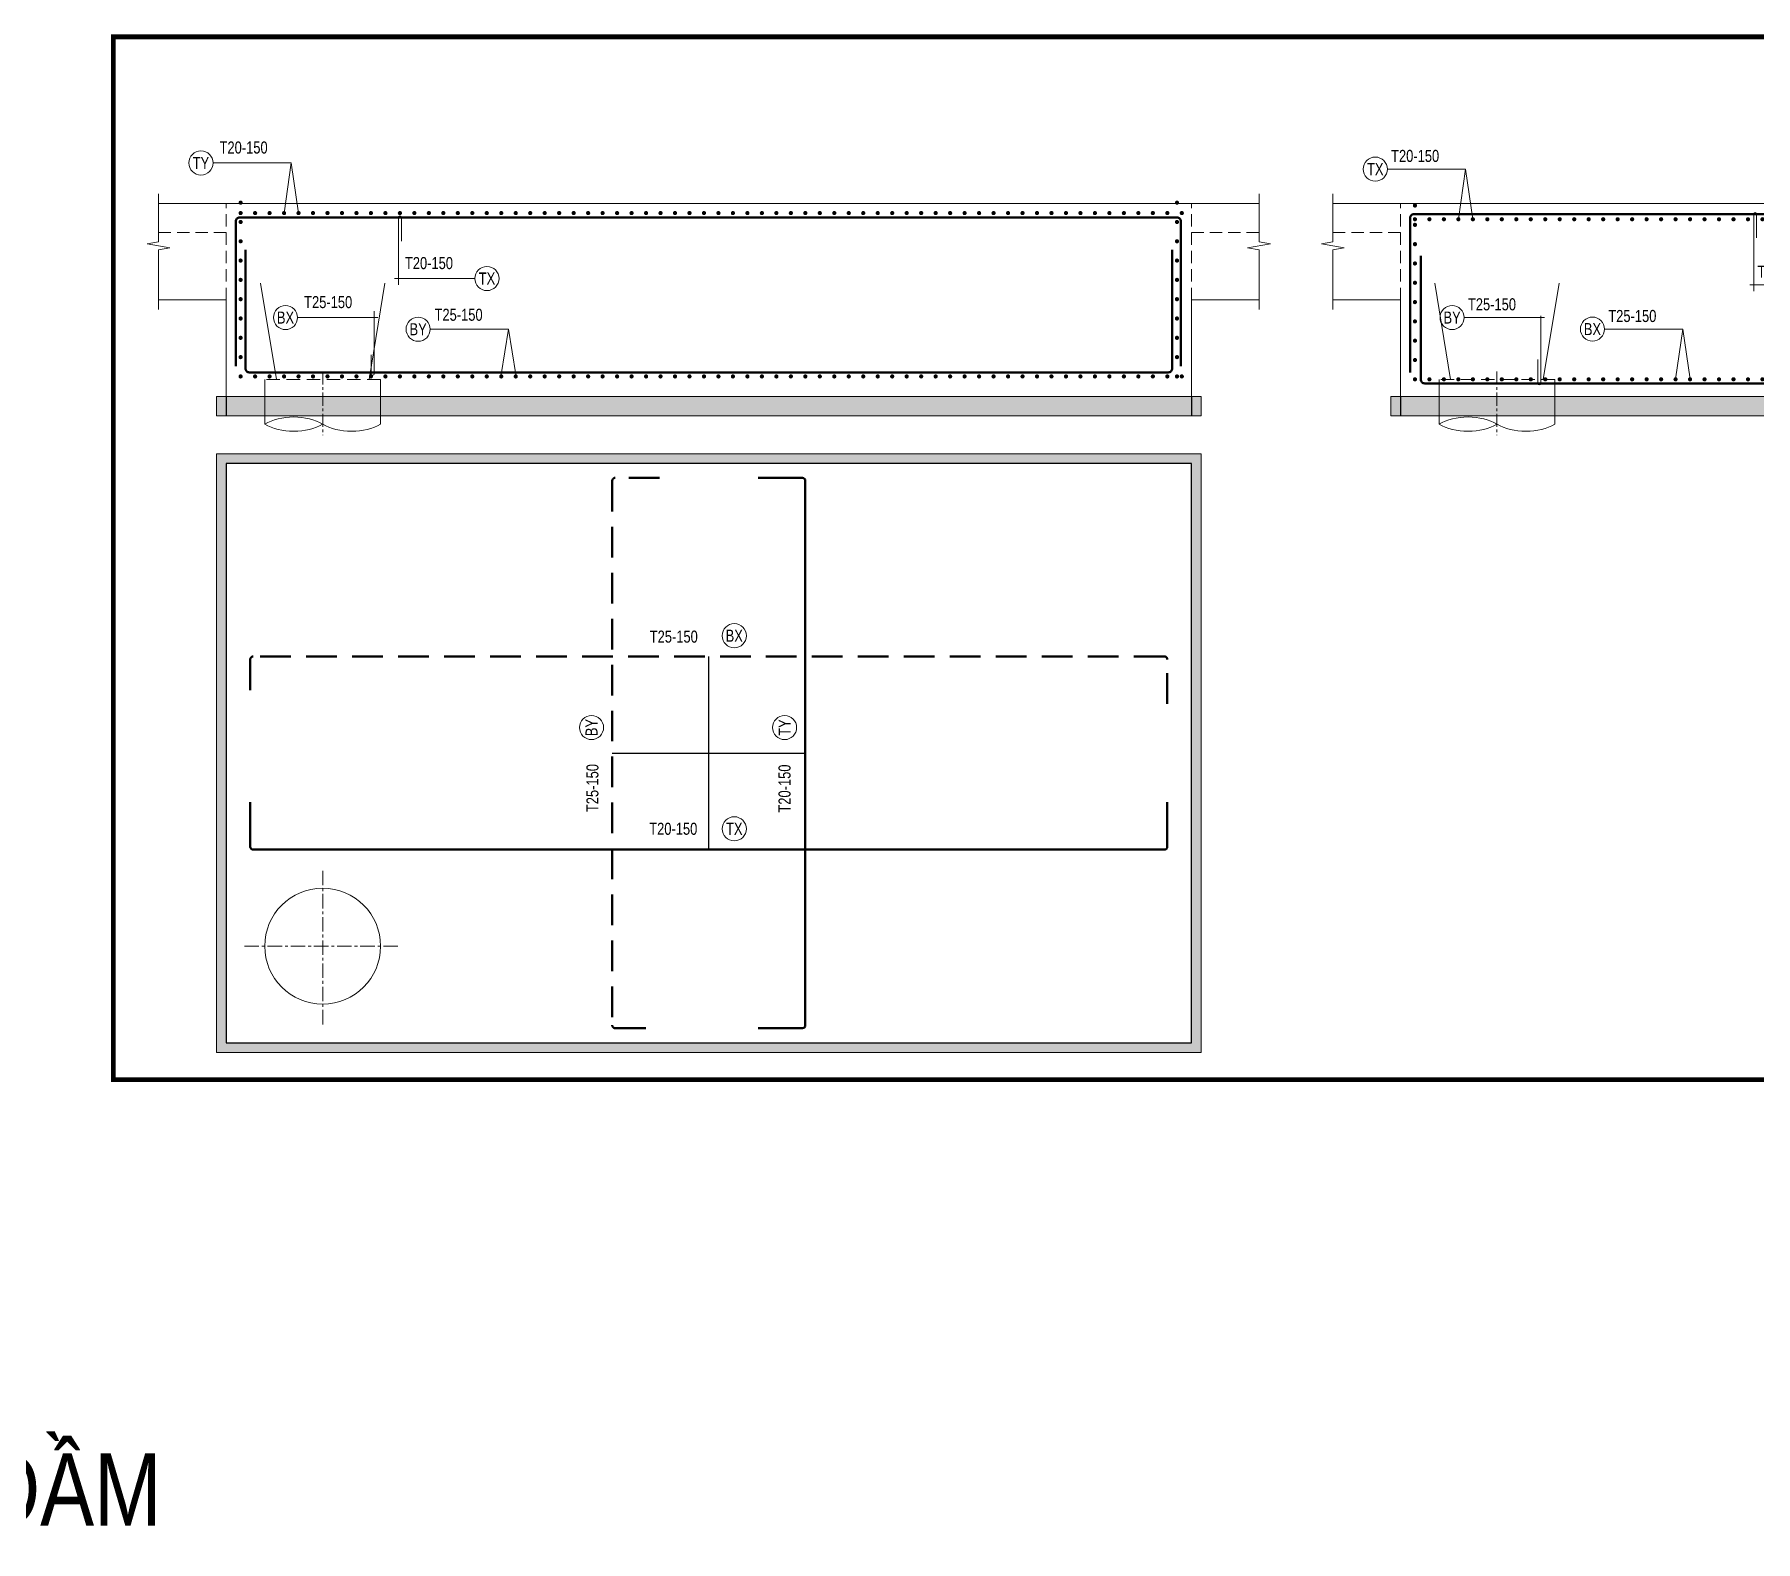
# Model space of a CAD drawing. Header units: millimetres. Extents: x 925681 to 1410834, y 71669 to 296428.
# Drawn here: x 1053114 to 1070943, y 268179 to 283789 of the extents above; entities that cross this region are included whole.
import ezdxf
from ezdxf.enums import TextEntityAlignment as Align

# ---------------------------------------------------------------- set-up
doc = ezdxf.new("R2010")
doc.units = ezdxf.units.MM
doc.header["$LTSCALE"] = 100
doc.linetypes.add('CENTER', pattern=[2, 1.25, -0.25, 0.25, -0.25])
doc.linetypes.add('HIDDEN', pattern=[9.525, 6.35, -3.175])
for name, color, linetype, lineweight in [('Ap0104_leader', 145, 'Continuous', 25), ('Ap0301_PPS', 42, 'Continuous', 30), ('Ap0308_PHS', 2, 'HIDDEN', 18), ('Ap0310_PSS', 130, 'Continuous', 18), ('Ap0311_H', 8, 'Continuous', 15), ('Ap0312_PP', 84, 'HIDDEN', 15), ('Ap0314_Kh', 253, 'Continuous', 15), ('Ap0315_FL', 145, 'Continuous', 13), ('Ap0401_Reinf', 1, 'Continuous', 50), ('Ap0402_Reinf.S', 6, 'Continuous', 35), ('Ap0403_RT', 40, 'Continuous', 25)]:
    doc.layers.add(name, color=color, linetype=linetype, lineweight=lineweight)
doc.styles.add('Ap_vn_vni.shx', font='vn_vni.shx', dxfattribs={"width": 0.8})
doc.styles.add('Ap_Vni-helve', font='', dxfattribs={"width": 0.8, "height": 1})
doc.styles.add('Text Chuan', font='1.shx', dxfattribs={"width": 0.8})
doc.styles.get('Ap_Vni-helve').set_extended_font_data('VNI-Helve')

# ---------------------------------------------------------------- blocks, each defined once
blk = doc.blocks.new('*U305')
at = {"layer": 'Ap0301_PPS'}
blk.add_lwpolyline([(0, 0), (10000, 0), (10000, 6000), (0, 6000)], close=True, dxfattribs=at)
blk = doc.blocks.new('*U309')
at = {"layer": 'Ap0311_H'}
h = blk.add_hatch(dxfattribs=at)
h.set_pattern_fill('AR-CONC', color=256, style=0)
h.set_pattern_definition([(50, (8000, 4000), (182.1847, -15.939), [19.05, -209.55]), (355, (8000, 4000), (-35.243, 191.0566), [15.24, -167.64]), (100.451, (8015.18, 3998.67), (146.9425, 175.1167), [16.19, -178.09]), (46.1842, (8000, 4050.8), (271.079, -42.0423), [28.575, -314.325]), (96.6356, (8022.6, 4047.3), (237.404, 247.4256), [24.285, -267.135]), (351.184, (8000, 4050.8), (237.405, 247.425), [22.86, -251.46]), (21, (8025.4, 4038.1), (151.615, -102.2655), [19.05, -209.55]), (326, (8025.4, 4038.1), (61.802, 184.188), [15.24, -167.64]), (71.4514, (8038.03, 4029.58), (213.4165, 81.923), [16.19, -178.09]), (37.5, (8000, 4000), (3.0886, 84.55504), [0, -165.608, 0, -170.18, 0, -168.275]), (7.5, (8000, 4000), (66.8197, 100.1806), [0, -97.028, 0, -161.798, 0, -64.135]), (327.5, (7943.36, 4000), (135.5906, -5.72874), [0, -63.5, 0, -198.12, 0, -262.89]), (317.5, (7917.96, 4000), (148.1292, 25.4265), [0, -82.55, 0, -131.572, 0, -186.69])])
h.paths.add_polyline_path([(10100, -100), (10100, 6100), (-100, 6100), (-100, -100)])
h.paths.add_polyline_path([(10000, 0), (0, 0), (0, 6000), (10000, 6000)], flags=16)
at = {"layer": 'Ap0315_FL'}
blk.add_lwpolyline([(-100, -100), (10100, -100), (10100, 6100), (-100, 6100)], close=True, dxfattribs=at)
at = {"layer": 'Defpoints'}
blk.add_lwpolyline([(0, 0), (10000, 0), (10000, 6000), (0, 6000)], close=True, dxfattribs=at)
blk = doc.blocks.new('*U308')
at = {"layer": 'Ap0104_leader', "lineweight": 13}
for points in [[(750, 1836), (675, 2355), (-136, 2355)], [(600, 1836), (675, 2355), (-136, 2355)], [(3620, 1157), (4452, 1157)], [(1493, 818), (660, 818)], [(3000, 178), (2925, 698), (2114, 698)], [(2850, 178), (2925, 698), (2114, 698)]]:
    blk.add_lwpolyline(points, dxfattribs=at)
for points in [[(3690, 1643), (3690, 1890, 1), (3660, 1890), (3660, 1091)], [(1423, 383), (1423, 136, 1), (1453, 136), (1453, 835)]]:
    blk.add_lwpolyline(points, format="xyb", dxfattribs=at)
at = {"layer": 'Ap0310_PSS'}
for points in [[(6000, 2000), (0, 2000)], [(0, 1000), (0, 0), (6000, 0), (6000, 1000)]]:
    blk.add_lwpolyline(points, dxfattribs=at)
at = {"layer": 'Ap0314_Kh', "color": 145}
for centre in [(-261, 2355), (4577, 1157), (535, 818), (1989, 698)]:
    blk.add_circle(centre, 125, dxfattribs=at)
at = {"layer": 'Ap0401_Reinf'}
for points in [[(100, 250), (100, 1850, -0.414214), (140, 1890), (5850, 1890, -0.414214), (5890, 1850), (5890, 250)], [(5811, 1456), (5811, 176, -0.414214), (5771, 136), (251, 136, -0.414214), (211, 176), (211, 1456)]]:
    blk.add_lwpolyline(points, format="xyb", dxfattribs=at)
at = {"layer": 'Ap0402_Reinf.S', "const_width": 21.3}
for points in [[(139, 1978, 1), (161, 1978, 1)], [(5861, 1978, -1), (5839, 1978, -1)], [(139, 1836, -1), (161, 1836, -1)], [(139, 1778, 1), (161, 1778, 1)], [(289, 1836, -1), (311, 1836, -1)], [(439, 1836, -1), (461, 1836, -1)], [(589, 1836, -1), (611, 1836, -1)], [(739, 1836, -1), (761, 1836, -1)], [(889, 1836, -1), (911, 1836, -1)], [(1039, 1836, -1), (1061, 1836, -1)], [(1189, 1836, -1), (1211, 1836, -1)], [(1339, 1836, -1), (1361, 1836, -1)], [(1489, 1836, -1), (1511, 1836, -1)], [(1639, 1836, -1), (1661, 1836, -1)], [(1789, 1836, -1), (1811, 1836, -1)], [(1939, 1836, -1), (1961, 1836, -1)], [(2089, 1836, -1), (2111, 1836, -1)], [(2239, 1836, -1), (2261, 1836, -1)], [(2389, 1836, -1), (2411, 1836, -1)], [(2539, 1836, -1), (2561, 1836, -1)], [(2689, 1836, -1), (2711, 1836, -1)], [(2839, 1836, -1), (2861, 1836, -1)], [(2989, 1836, -1), (3011, 1836, -1)], [(3139, 1836, -1), (3161, 1836, -1)], [(3289, 1836, -1), (3311, 1836, -1)], [(3439, 1836, -1), (3461, 1836, -1)], [(3589, 1836, -1), (3611, 1836, -1)], [(3739, 1836, -1), (3761, 1836, -1)], [(3889, 1836, -1), (3911, 1836, -1)], [(4039, 1836, -1), (4061, 1836, -1)], [(4189, 1836, -1), (4211, 1836, -1)], [(4339, 1836, -1), (4361, 1836, -1)], [(4489, 1836, -1), (4511, 1836, -1)], [(4639, 1836, -1), (4661, 1836, -1)], [(4789, 1836, -1), (4811, 1836, -1)], [(4939, 1836, -1), (4961, 1836, -1)], [(5089, 1836, -1), (5111, 1836, -1)], [(5239, 1836, -1), (5261, 1836, -1)], [(5389, 1836, -1), (5411, 1836, -1)], [(5539, 1836, -1), (5561, 1836, -1)], [(5689, 1836, -1), (5711, 1836, -1)], [(5839, 1836, -1), (5861, 1836, -1)], [(5861, 1778, -1), (5839, 1778, -1)], [(5989, 1836, -1), (6011, 1836, -1)], [(139, 1578, 1), (161, 1578, 1)], [(5861, 1578, -1), (5839, 1578, -1)], [(139, 1378, 1), (161, 1378, 1)], [(5861, 1378, -1), (5839, 1378, -1)], [(139, 1178, 1), (161, 1178, 1)], [(5861, 1178, -1), (5839, 1178, -1)], [(139, 978, 1), (161, 978, 1)], [(5861, 978, -1), (5839, 978, -1)], [(139, 778, 1), (161, 778, 1)], [(5861, 778, -1), (5839, 778, -1)], [(139, 578, 1), (161, 578, 1)], [(5861, 578, -1), (5839, 578, -1)], [(139, 378, 1), (161, 378, 1)], [(5861, 378, -1), (5839, 378, -1)], [(139, 178, 1), (161, 178, 1)], [(139, 178, 1), (161, 178, 1)], [(289, 178, 1), (311, 178, 1)], [(439, 178, 1), (461, 178, 1)], [(589, 178, 1), (611, 178, 1)], [(739, 178, 1), (761, 178, 1)], [(889, 178, 1), (911, 178, 1)], [(1039, 178, 1), (1061, 178, 1)], [(1189, 178, 1), (1211, 178, 1)], [(1339, 178, 1), (1361, 178, 1)], [(1489, 178, 1), (1511, 178, 1)], [(1639, 178, 1), (1661, 178, 1)], [(1789, 178, 1), (1811, 178, 1)], [(1939, 178, 1), (1961, 178, 1)], [(2089, 178, 1), (2111, 178, 1)], [(2239, 178, 1), (2261, 178, 1)], [(2389, 178, 1), (2411, 178, 1)], [(2539, 178, 1), (2561, 178, 1)], [(2689, 178, 1), (2711, 178, 1)], [(2839, 178, 1), (2861, 178, 1)], [(2989, 178, 1), (3011, 178, 1)], [(3139, 178, 1), (3161, 178, 1)], [(3289, 178, 1), (3311, 178, 1)], [(3439, 178, 1), (3461, 178, 1)], [(3589, 178, 1), (3611, 178, 1)], [(3739, 178, 1), (3761, 178, 1)], [(3889, 178, 1), (3911, 178, 1)], [(4039, 178, 1), (4061, 178, 1)], [(4189, 178, 1), (4211, 178, 1)], [(4339, 178, 1), (4361, 178, 1)], [(4489, 178, 1), (4511, 178, 1)], [(4639, 178, 1), (4661, 178, 1)], [(4789, 178, 1), (4811, 178, 1)], [(4939, 178, 1), (4961, 178, 1)], [(5089, 178, 1), (5111, 178, 1)], [(5239, 178, 1), (5261, 178, 1)], [(5389, 178, 1), (5411, 178, 1)], [(5539, 178, 1), (5561, 178, 1)], [(5689, 178, 1), (5711, 178, 1)], [(5861, 178, -1), (5839, 178, -1)], [(5839, 178, 1), (5861, 178, 1)], [(5989, 178, 1), (6011, 178, 1)]]:
    blk.add_lwpolyline(points, format="xyb", close=True, dxfattribs=at)
at = {"layer": 'Ap0314_Kh', "color": 141, "style": 'Text Chuan', "text_generation_flag": 6, "width": 0.8}
for tag, p in [('KHTHEPTRENY', (-261, 2355)), ('KHTHEPDUOIY', (1989, 698))]:
    blk.add_attdef(tag, text='', height=125, rotation=180, dxfattribs=at).set_placement(p, align=Align.MIDDLE)
at = {"layer": 'Ap0314_Kh', "color": 141, "style": 'Text Chuan', "width": 0.8}
for tag, p in [('KHTHEPTRENX', (4577, 1157)), ('KHTHEPDUOIX', (535, 818))]:
    blk.add_attdef(tag, text='', height=125, rotation=360, dxfattribs=at).set_placement(p, align=Align.MIDDLE)
at = {"layer": 'Ap0403_RT', "style": 'Ap_vn_vni.shx', "width": 0.8}
for tag, p in [('THEPTRENY', (-97, 2392)), ('THEPTRENX', (3699, 1193)), ('THEPDUOIX', (699, 855)), ('THEPDUOIY', (2153, 734))]:
    blk.add_attdef(tag, text='', height=125, dxfattribs=at).set_placement(p, align=Align.BOTTOM_LEFT)
blk = doc.blocks.new('*U316')
at = {"layer": 'Ap0314_Kh'}
h = blk.add_hatch(dxfattribs=at)
h.set_pattern_fill('AR-CONC', color=256, style=0)
h.set_pattern_definition([(50, (5000, 0), (182.1847, -15.939), [19.05, -209.55]), (355, (5000, 0), (-35.243, 191.0566), [15.24, -167.64]), (100.451, (5015.18, -1.33), (146.9425, 175.1167), [16.19, -178.09]), (46.184, (5000, 50.8), (271.079, -42.042), [28.575, -314.325]), (96.6356, (5022.6, 47.3), (237.404, 247.426), [24.285, -267.135]), (351.184, (5000, 50.8), (237.405, 247.425), [22.86, -251.46]), (21, (5025.4, 38.1), (151.615, -102.2655), [19.05, -209.55]), (326, (5025.4, 38.1), (61.802, 184.188), [15.24, -167.64]), (71.4514, (5038.03, 29.58), (213.4165, 81.923), [16.19, -178.09]), (37.5, (5000, 0), (3.0886, 84.555), [0, -165.608, 0, -170.18, 0, -168.275]), (7.5, (5000, 0), (66.8197, 100.1806), [0, -97.028, 0, -161.798, 0, -64.135]), (327.5, (4943.36, 0), (135.5906, -5.7287), [0, -63.5, 0, -198.12, 0, -262.89]), (317.5, (4917.96, 0), (148.1292, 25.4265), [0, -82.55, 0, -131.572, 0, -186.69])])
h.paths.add_polyline_path([(-100, 0), (6100, 0), (6100, -200), (-100, -200)])
at = {"layer": 'Ap0315_FL'}
blk.add_lwpolyline([(-100, 0), (6100, 0), (6100, -200), (-100, -200)], close=True, dxfattribs=at)
at = {"layer": 'Defpoints'}
for p, q in [((0, 0), (0, -200)), ((6000, 0), (6000, -200))]:
    blk.add_line(p, q, dxfattribs=at)
blk = doc.blocks.new('*U299')
at = {"layer": 'Ap0308_PHS', "ltscale": 0.2}
for p, q in [((0, -1000), (0, 0)), ((0, -300), (700, -300))]:
    blk.add_line(p, q, dxfattribs=at)
at = {"layer": 'Ap0310_PSS'}
blk.add_line((700, 0), (0, 0), dxfattribs=at)
blk.add_lwpolyline([(0, -1000), (700, -1000)], dxfattribs=at)
at = {"layer": 'Ap0314_Kh'}
blk.add_lwpolyline([(700, -1100), (700, -482), (582, -461), (818, -420), (700, -399), (700, 100)], dxfattribs=at)
blk = doc.blocks.new('*U306')
at = {"layer": 'Ap0314_Kh', "color": 145}
for centre in [(264, 1215), (264, -785)]:
    blk.add_circle(centre, 125, dxfattribs=at)
at = {"layer": 'Ap0401_Reinf', "linetype": 'HIDDEN', "ltscale": 0.5}
blk.add_lwpolyline([(4750, 510), (4750, 970, 0.414214), (4720, 1000), (-4720, 1000, 0.414214), (-4750, 970), (-4750, 510)], format="xyb", dxfattribs=at)
at = {"layer": 'Ap0401_Reinf'}
blk.add_lwpolyline([(4750, -510), (4750, -970, -0.414214), (4720, -1000), (-4720, -1000, -0.414214), (-4750, -970), (-4750, -510)], format="xyb", dxfattribs=at)
at = {"layer": 'Defpoints'}
blk.add_line((-1000, 0), (1000, 0), dxfattribs=at)
at = {"layer": 'Ap0314_Kh', "color": 141, "style": 'Text Chuan', "width": 0.8}
for tag, p in [('KH_DuoiX', (264, 1215)), ('KH_TrenX', (264, -785))]:
    blk.add_attdef(tag, text='', height=125, rotation=360, dxfattribs=at).set_placement(p, align=Align.MIDDLE)
at = {"layer": 'Ap0403_RT', "style": 'Ap_vn_vni.shx', "width": 0.8}
for tag, p in [('DuoiX', (-612, 1143)), ('TrenX', (-617, -847))]:
    blk.add_attdef(tag, p, '', height=125, dxfattribs=at)
blk = doc.blocks.new('*U307')
at = {"layer": 'Ap0314_Kh', "color": 145}
for centre in [(264, 1215), (264, -785)]:
    blk.add_circle(centre, 125, dxfattribs=at)
at = {"layer": 'Ap0401_Reinf', "linetype": 'HIDDEN', "ltscale": 0.5}
blk.add_lwpolyline([(2850, 510), (2850, 970, 0.414214), (2820, 1000), (-2820, 1000, 0.414214), (-2850, 970), (-2850, 510)], format="xyb", dxfattribs=at)
at = {"layer": 'Ap0401_Reinf'}
blk.add_lwpolyline([(2850, -510), (2850, -970, -0.414214), (2820, -1000), (-2820, -1000, -0.414214), (-2850, -970), (-2850, -510)], format="xyb", dxfattribs=at)
at = {"layer": 'Defpoints'}
blk.add_line((-1000, 0), (1000, 0), dxfattribs=at)
at = {"layer": 'Ap0314_Kh', "color": 141, "style": 'Text Chuan', "width": 0.8}
for tag, p in [('KH_DuoiX', (264, 1215)), ('KH_TrenX', (264, -785))]:
    blk.add_attdef(tag, text='', height=125, rotation=360, dxfattribs=at).set_placement(p, align=Align.MIDDLE)
at = {"layer": 'Ap0403_RT', "style": 'Ap_vn_vni.shx', "width": 0.8}
for tag, p in [('DuoiX', (-612, 1143)), ('TrenX', (-617, -847))]:
    blk.add_attdef(tag, p, '', height=125, dxfattribs=at)
blk = doc.blocks.new('VAV_MBCocTron')
at = {"layer": 'Ap0312_PP', "linetype": 'Continuous', "ltscale": 500}
blk.add_circle((0, 0), 500, dxfattribs=at)
at = {"layer": 'Ap0314_Kh', "color": 8, "linetype": 'CENTER'}
for p, q in [((0, -675), (0, 675)), ((-675, 0), (675, 0))]:
    blk.add_line(p, q, dxfattribs=at)
blk = doc.blocks.new('*U314')
at = {"layer": 'Ap0104_leader', "lineweight": 13}
for points in [[(750, 1900), (675, 2419), (-136, 2419)], [(600, 1900), (675, 2419), (-136, 2419)], [(1745, 1222), (2577, 1222)], [(1573, 818), (740, 818)], [(3000, 228), (2925, 697), (2114, 697)], [(2850, 228), (2925, 697), (2114, 697)]]:
    blk.add_lwpolyline(points, dxfattribs=at)
for points in [[(1815, 1608), (1815, 1855, 1), (1785, 1855), (1785, 1156)], [(1503, 432), (1503, 235, 1), (1533, 235), (1533, 884)]]:
    blk.add_lwpolyline(points, format="xyb", dxfattribs=at)
at = {"layer": 'Ap0310_PSS'}
for points in [[(10000, 2000), (0, 2000)], [(0, 1000), (0, 0), (10000, 0), (10000, 1000)]]:
    blk.add_lwpolyline(points, dxfattribs=at)
at = {"layer": 'Ap0314_Kh', "color": 145}
for centre in [(-261, 2419), (2702, 1222), (615, 818), (1989, 697)]:
    blk.add_circle(centre, 125, dxfattribs=at)
at = {"layer": 'Ap0401_Reinf'}
for points in [[(100, 315), (100, 1815, -0.414214), (140, 1855), (9850, 1855, -0.414214), (9890, 1815), (9890, 315)], [(9800, 1520), (9800, 290, -0.414214), (9760, 250), (240, 250, -0.414214), (200, 290), (200, 1520)]]:
    blk.add_lwpolyline(points, format="xyb", dxfattribs=at)
at = {"layer": 'Ap0402_Reinf.S', "const_width": 21.3}
for points in [[(139, 2008, 1), (161, 2008, 1)], [(9861, 2008, -1), (9839, 2008, -1)], [(139, 1900, -1), (161, 1900, -1)], [(139, 1808, 1), (161, 1808, 1)], [(289, 1900, -1), (311, 1900, -1)], [(439, 1900, -1), (461, 1900, -1)], [(589, 1900, -1), (611, 1900, -1)], [(739, 1900, -1), (761, 1900, -1)], [(889, 1900, -1), (911, 1900, -1)], [(1039, 1900, -1), (1061, 1900, -1)], [(1189, 1900, -1), (1211, 1900, -1)], [(1339, 1900, -1), (1361, 1900, -1)], [(1489, 1900, -1), (1511, 1900, -1)], [(1639, 1900, -1), (1661, 1900, -1)], [(1789, 1900, -1), (1811, 1900, -1)], [(1939, 1900, -1), (1961, 1900, -1)], [(2089, 1900, -1), (2111, 1900, -1)], [(2239, 1900, -1), (2261, 1900, -1)], [(2389, 1900, -1), (2411, 1900, -1)], [(2539, 1900, -1), (2561, 1900, -1)], [(2689, 1900, -1), (2711, 1900, -1)], [(2839, 1900, -1), (2861, 1900, -1)], [(2989, 1900, -1), (3011, 1900, -1)], [(3139, 1900, -1), (3161, 1900, -1)], [(3289, 1900, -1), (3311, 1900, -1)], [(3439, 1900, -1), (3461, 1900, -1)], [(3589, 1900, -1), (3611, 1900, -1)], [(3739, 1900, -1), (3761, 1900, -1)], [(3889, 1900, -1), (3911, 1900, -1)], [(4039, 1900, -1), (4061, 1900, -1)], [(4189, 1900, -1), (4211, 1900, -1)], [(4339, 1900, -1), (4361, 1900, -1)], [(4489, 1900, -1), (4511, 1900, -1)], [(4639, 1900, -1), (4661, 1900, -1)], [(4789, 1900, -1), (4811, 1900, -1)], [(4939, 1900, -1), (4961, 1900, -1)], [(5089, 1900, -1), (5111, 1900, -1)], [(5239, 1900, -1), (5261, 1900, -1)], [(5389, 1900, -1), (5411, 1900, -1)], [(5539, 1900, -1), (5561, 1900, -1)], [(5689, 1900, -1), (5711, 1900, -1)], [(5839, 1900, -1), (5861, 1900, -1)], [(5989, 1900, -1), (6011, 1900, -1)], [(6139, 1900, -1), (6161, 1900, -1)], [(6289, 1900, -1), (6311, 1900, -1)], [(6439, 1900, -1), (6461, 1900, -1)], [(6589, 1900, -1), (6611, 1900, -1)], [(6739, 1900, -1), (6761, 1900, -1)], [(6889, 1900, -1), (6911, 1900, -1)], [(7039, 1900, -1), (7061, 1900, -1)], [(7189, 1900, -1), (7211, 1900, -1)], [(7339, 1900, -1), (7361, 1900, -1)], [(7489, 1900, -1), (7511, 1900, -1)], [(7639, 1900, -1), (7661, 1900, -1)], [(7789, 1900, -1), (7811, 1900, -1)], [(7939, 1900, -1), (7961, 1900, -1)], [(8089, 1900, -1), (8111, 1900, -1)], [(8239, 1900, -1), (8261, 1900, -1)], [(8389, 1900, -1), (8411, 1900, -1)], [(8539, 1900, -1), (8561, 1900, -1)], [(8689, 1900, -1), (8711, 1900, -1)], [(8839, 1900, -1), (8861, 1900, -1)], [(8989, 1900, -1), (9011, 1900, -1)], [(9139, 1900, -1), (9161, 1900, -1)], [(9289, 1900, -1), (9311, 1900, -1)], [(9439, 1900, -1), (9461, 1900, -1)], [(9589, 1900, -1), (9611, 1900, -1)], [(9739, 1900, -1), (9761, 1900, -1)], [(9861, 1808, -1), (9839, 1808, -1)], [(9889, 1900, -1), (9911, 1900, -1)], [(139, 1608, 1), (161, 1608, 1)], [(9861, 1608, -1), (9839, 1608, -1)], [(139, 1408, 1), (161, 1408, 1)], [(9861, 1408, -1), (9839, 1408, -1)], [(139, 1208, 1), (161, 1208, 1)], [(9861, 1208, -1), (9839, 1208, -1)], [(139, 1008, 1), (161, 1008, 1)], [(9861, 1008, -1), (9839, 1008, -1)], [(139, 808, 1), (161, 808, 1)], [(9861, 808, -1), (9839, 808, -1)], [(139, 608, 1), (161, 608, 1)], [(9861, 608, -1), (9839, 608, -1)], [(139, 408, 1), (161, 408, 1)], [(9861, 408, -1), (9839, 408, -1)], [(139, 208, 1), (161, 208, 1)], [(139, 208, 1), (161, 208, 1)], [(289, 208, 1), (311, 208, 1)], [(439, 208, 1), (461, 208, 1)], [(589, 208, 1), (611, 208, 1)], [(739, 208, 1), (761, 208, 1)], [(889, 208, 1), (911, 208, 1)], [(1039, 208, 1), (1061, 208, 1)], [(1189, 208, 1), (1211, 208, 1)], [(1339, 208, 1), (1361, 208, 1)], [(1489, 208, 1), (1511, 208, 1)], [(1639, 208, 1), (1661, 208, 1)], [(1789, 208, 1), (1811, 208, 1)], [(1939, 208, 1), (1961, 208, 1)], [(2089, 208, 1), (2111, 208, 1)], [(2239, 208, 1), (2261, 208, 1)], [(2389, 208, 1), (2411, 208, 1)], [(2539, 208, 1), (2561, 208, 1)], [(2689, 208, 1), (2711, 208, 1)], [(2839, 208, 1), (2861, 208, 1)], [(2989, 208, 1), (3011, 208, 1)], [(3139, 208, 1), (3161, 208, 1)], [(3289, 208, 1), (3311, 208, 1)], [(3439, 208, 1), (3461, 208, 1)], [(3589, 208, 1), (3611, 208, 1)], [(3739, 208, 1), (3761, 208, 1)], [(3889, 208, 1), (3911, 208, 1)], [(4039, 208, 1), (4061, 208, 1)], [(4189, 208, 1), (4211, 208, 1)], [(4339, 208, 1), (4361, 208, 1)], [(4489, 208, 1), (4511, 208, 1)], [(4639, 208, 1), (4661, 208, 1)], [(4789, 208, 1), (4811, 208, 1)], [(4939, 208, 1), (4961, 208, 1)], [(5089, 208, 1), (5111, 208, 1)], [(5239, 208, 1), (5261, 208, 1)], [(5389, 208, 1), (5411, 208, 1)], [(5539, 208, 1), (5561, 208, 1)], [(5689, 208, 1), (5711, 208, 1)], [(5839, 208, 1), (5861, 208, 1)], [(5989, 208, 1), (6011, 208, 1)], [(6139, 208, 1), (6161, 208, 1)], [(6289, 208, 1), (6311, 208, 1)], [(6439, 208, 1), (6461, 208, 1)], [(6589, 208, 1), (6611, 208, 1)], [(6739, 208, 1), (6761, 208, 1)], [(6889, 208, 1), (6911, 208, 1)], [(7039, 208, 1), (7061, 208, 1)], [(7189, 208, 1), (7211, 208, 1)], [(7339, 208, 1), (7361, 208, 1)], [(7489, 208, 1), (7511, 208, 1)], [(7639, 208, 1), (7661, 208, 1)], [(7789, 208, 1), (7811, 208, 1)], [(7939, 208, 1), (7961, 208, 1)], [(8089, 208, 1), (8111, 208, 1)], [(8239, 208, 1), (8261, 208, 1)], [(8389, 208, 1), (8411, 208, 1)], [(8539, 208, 1), (8561, 208, 1)], [(8689, 208, 1), (8711, 208, 1)], [(8839, 208, 1), (8861, 208, 1)], [(8989, 208, 1), (9011, 208, 1)], [(9139, 208, 1), (9161, 208, 1)], [(9289, 208, 1), (9311, 208, 1)], [(9439, 208, 1), (9461, 208, 1)], [(9589, 208, 1), (9611, 208, 1)], [(9739, 208, 1), (9761, 208, 1)], [(9861, 208, -1), (9839, 208, -1)], [(9889, 208, 1), (9911, 208, 1)]]:
    blk.add_lwpolyline(points, format="xyb", close=True, dxfattribs=at)
at = {"layer": 'Ap0314_Kh', "color": 141, "style": 'Text Chuan', "text_generation_flag": 6, "width": 0.8}
for tag, p in [('KHTHEPTRENY', (-261, 2419)), ('KHTHEPDUOIY', (1989, 697))]:
    blk.add_attdef(tag, text='', height=125, rotation=180, dxfattribs=at).set_placement(p, align=Align.MIDDLE)
at = {"layer": 'Ap0314_Kh', "color": 141, "style": 'Text Chuan', "width": 0.8}
for tag, p in [('KHTHEPTRENX', (2702, 1222)), ('KHTHEPDUOIX', (615, 818))]:
    blk.add_attdef(tag, text='', height=125, rotation=360, dxfattribs=at).set_placement(p, align=Align.MIDDLE)
at = {"layer": 'Ap0403_RT', "style": 'Ap_vn_vni.shx', "width": 0.8}
for tag, p in [('THEPTRENY', (-68, 2479)), ('THEPTRENX', (1852, 1282)), ('THEPDUOIX', (808, 878)), ('THEPDUOIY', (2159, 747))]:
    blk.add_attdef(tag, text='', height=125, dxfattribs=at).set_placement(p, align=Align.BOTTOM_LEFT)
blk = doc.blocks.new('*U317')
at = {"layer": 'Ap0314_Kh'}
h = blk.add_hatch(dxfattribs=at)
h.set_pattern_fill('AR-CONC', color=256, style=0)
h.set_pattern_definition([(50, (9000, 0), (182.1847, -15.939), [19.05, -209.55]), (355, (9000, 0), (-35.243, 191.0566), [15.24, -167.64]), (100.451, (9015.18, -1.33), (146.9425, 175.1167), [16.19, -178.09]), (46.1842, (9000, 50.8), (271.079, -42.0423), [28.575, -314.325]), (96.6356, (9022.6, 47.3), (237.404, 247.4256), [24.285, -267.135]), (351.184, (9000, 50.8), (237.405, 247.425), [22.86, -251.46]), (21, (9025.4, 38.1), (151.615, -102.2655), [19.05, -209.55]), (326, (9025.4, 38.1), (61.802, 184.188), [15.24, -167.64]), (71.4514, (9038.03, 29.58), (213.4165, 81.923), [16.19, -178.09]), (37.5, (9000, 0), (3.0886, 84.55504), [0, -165.608, 0, -170.18, 0, -168.275]), (7.5, (9000, 0), (66.8197, 100.1806), [0, -97.028, 0, -161.798, 0, -64.135]), (327.5, (8943.36, 0), (135.5906, -5.72874), [0, -63.5, 0, -198.12, 0, -262.89]), (317.5, (8917.96, 0), (148.1292, 25.4265), [0, -82.55, 0, -131.572, 0, -186.69])])
h.paths.add_polyline_path([(-100, 0), (10100, 0), (10100, -200), (-100, -200)])
at = {"layer": 'Ap0315_FL'}
blk.add_lwpolyline([(-100, 0), (10100, 0), (10100, -200), (-100, -200)], close=True, dxfattribs=at)
at = {"layer": 'Defpoints'}
for p, q in [((0, 0), (0, -200)), ((10000, 0), (10000, -200))]:
    blk.add_line(p, q, dxfattribs=at)
blk = doc.blocks.new('*U315')
at = {"layer": 'Ap0312_PP', "color": 1, "linetype": 'Continuous', "ltscale": 0.4}
for p, q in [((-400, 175), (-537, 1175)), ((400, 175), (537, 1175))]:
    blk.add_line(p, q, dxfattribs=at)
at = {"layer": 'Ap0312_PP', "linetype": 'Continuous', "ltscale": 0.4}
for p, q in [((-500, 50), (-500, -286)), ((500, 50), (500, -286))]:
    blk.add_line(p, q, dxfattribs=at)
at = {"layer": 'Ap0312_PP', "ltscale": 0.2}
blk.add_lwpolyline([(500, 50), (500, 175), (-500, 175), (-500, 50)], dxfattribs=at)
at = {"layer": 'Ap0312_PP', "linetype": 'Continuous', "ltscale": 0.4, "extrusion": (0, 0, -1)}
for centre, major_axis, ratio, start_param, end_param in [((-250, -464), (353, 0), 0.714074, 3.926124, 5.498654), ((-250, -108), (-353, 0), 0.714074, 3.926124, 5.498654), ((250, -108), (353, 0), 0.714376, 0.784531, 2.357062)]:
    blk.add_ellipse(centre, major_axis=major_axis, ratio=ratio, start_param=start_param, end_param=end_param, dxfattribs=at)
at = {"layer": 'Ap0314_Kh', "color": 8, "linetype": 'CENTER'}
blk.add_line((0, 260), (0, -400), dxfattribs=at)

msp = doc.modelspace()

# ---------------------------------------------------------------- linework, layer by layer
at = {"layer": 'Defpoints', "const_width": 50}
msp.add_lwpolyline([(1053931.4, 283763.5), (1074554, 283763.5), (1074554, 272962.3), (1053931.4, 272962.3)], close=True, dxfattribs=at)

# ---------------------------------------------------------------- block references
at = {"layer": 'Defpoints'}
for name, p, values in [('*U314', (1055099.6, 280038.3), {'KHTHEPTRENX': 'TX', 'KHTHEPTRENY': 'TY', 'THEPTRENY': 'T20-150', 'KHTHEPDUOIY': 'BY', 'THEPDUOIY': 'T25-150', 'KHTHEPDUOIX': 'BX', 'THEPDUOIX': 'T25-150', 'THEPTRENX': 'T20-150'}), ('*U308', (1067264.7, 280038.3), {'KHTHEPTRENX': 'TY', 'KHTHEPTRENY': 'TX', 'THEPTRENY': 'T20-150', 'KHTHEPDUOIY': 'BX', 'THEPDUOIY': 'T25-150', 'KHTHEPDUOIX': 'BY', 'THEPDUOIX': 'T25-150', 'THEPTRENX': 'T20-150'}), ('*U306', (1060099.6, 276345.8), {'TrenX': 'T20-150', 'DuoiX': 'T25-150', 'KH_DuoiX': 'BX', 'KH_TrenX': 'TX'})]:
    msp.add_blockref(name, p, dxfattribs=at).add_auto_attribs(values)
for name, p, xscale in [('*U299', (1055099.6, 282038.3), -1), ('*U299', (1067264.7, 282038.3), -1), ('*U315', (1056099.6, 280038.3), 1.199999999953434), ('*U315', (1068264.7, 280038.3), 1.199999999953434)]:
    msp.add_blockref(name, p, dxfattribs=dict(at, xscale=xscale))
for name, p in [('*U299', (1065099.6, 282038.3)), ('*U317', (1055099.6, 280038.3)), ('*U316', (1067264.7, 280038.3)), ('*U309', (1055099.6, 273345.8)), ('*U305', (1055099.6, 273345.8))]:
    msp.add_blockref(name, p, dxfattribs=at)
at = {"layer": 'Defpoints', "rotation": 89.99992398079495}
msp.add_blockref('*U307', (1060099.6, 276345.8), dxfattribs=at).add_auto_attribs({'TrenX': 'T20-150', 'DuoiX': 'T25-150', 'KH_DuoiX': 'BY', 'KH_TrenX': 'TY'})
at = {"layer": 'Defpoints', "xscale": 1.199999999953434, "yscale": 1.199999999953434}
msp.add_blockref('VAV_MBCocTron', (1056099.6, 274345.8), dxfattribs=at)

# ---------------------------------------------------------------- texts
at = {"layer": 'Ap0314_Kh', "style": 'Ap_Vni-helve', "width": 0.8}
msp.add_text('THÖ VIEÄN BLOCK DAÀM', height=750, rotation=360, dxfattribs=at).set_placement((1049834.3, 268119.2), align=Align.BOTTOM_CENTER)

doc.saveas('drawing.dxf')
